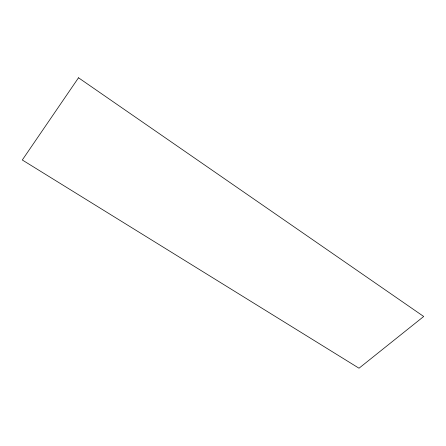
<?xml version="1.0" encoding="UTF-8"?>
<svg xmlns="http://www.w3.org/2000/svg" width="446" height="446" viewBox="0 0 446 446"><rect width="100%" height="100%" fill="white"/><g stroke="black" fill="none" stroke-linecap="round" stroke-linejoin="round"><path stroke-width="0.67" d="M78.507 77.782L22.3 159.986L359.013 368.218L423.7 316.482L78.507 77.782"/></g></svg>
